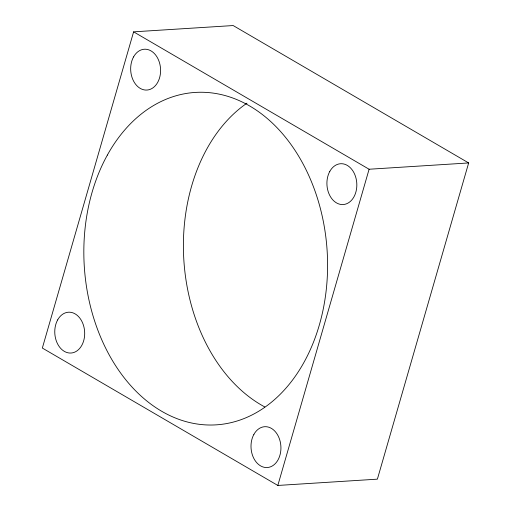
<?xml version="1.0" encoding="UTF-8"?>
<svg xmlns="http://www.w3.org/2000/svg" width="511" height="511" viewBox="0 0 511 511"><rect width="100%" height="100%" fill="white"/><g stroke="black" fill="none" stroke-linecap="round" stroke-linejoin="round"><path stroke-width="0.77" d="M133.614 31.842L42.343 348.055L277.831 485.45L377.386 479.158L468.657 162.945L233.169 25.55L133.614 31.842L369.102 169.237L468.657 162.945M277.831 485.45L369.102 169.237M264.768 406.935A166.541 121.675 86.4 0 1 183.781 258.975A166.541 121.675 86.4 0 1 246.979 103.158M253.884 434.407A20.453 14.94 86.4 0 0 264.353 467.335A20.453 14.94 86.4 0 0 279.664 439.626A20.453 14.94 86.4 0 0 253.884 434.407M107.348 155.101A166.541 121.675 86.4 0 0 192.59 423.21A166.541 121.675 86.4 0 0 317.229 197.623A166.541 121.675 86.4 0 0 107.348 155.101M133.55 56.925A20.453 14.94 86.4 0 0 144.019 89.853A20.453 14.94 86.4 0 0 159.323 62.15A20.453 14.94 86.4 0 0 133.55 56.925M329.793 171.421A20.453 14.94 86.4 0 0 340.262 204.349A20.453 14.94 86.4 0 0 355.567 176.646A20.453 14.94 86.4 0 0 329.793 171.421M57.647 319.912A20.453 14.94 86.4 0 0 68.11 352.833A20.453 14.94 86.4 0 0 83.421 325.13A20.453 14.94 86.4 0 0 57.647 319.912"/></g></svg>
